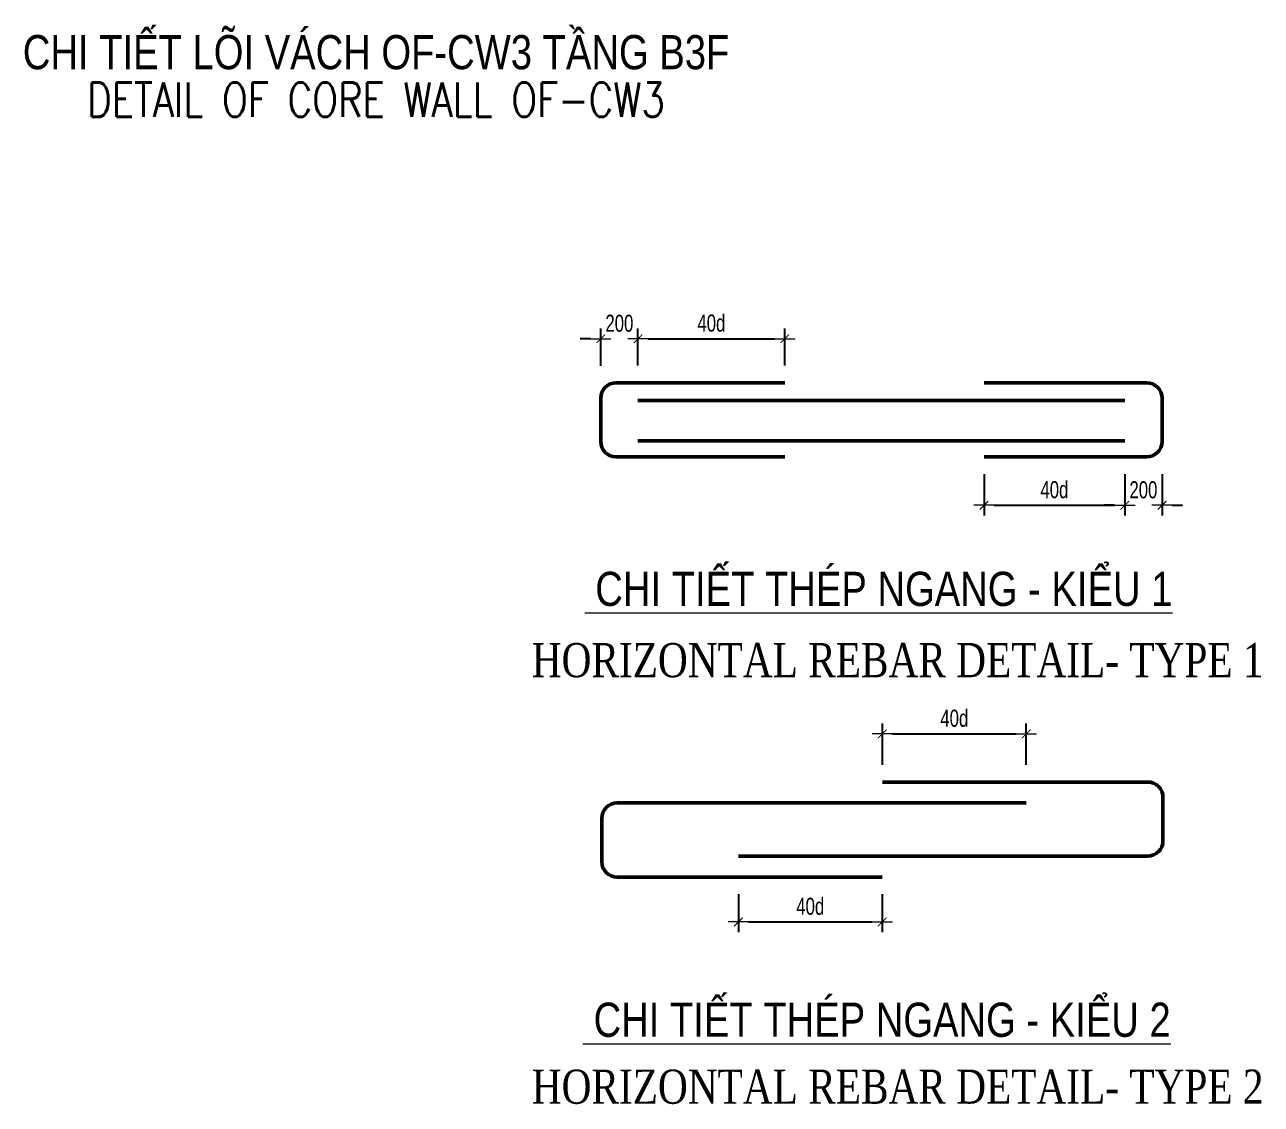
# Model space of a CAD drawing. Header units: millimetres. Extents: x 931337 to 1117500, y 19732 to 157199.
# Drawn here: x 1013897 to 1022943, y 126160 to 134057 of the extents above; entities that cross this region are included whole.
import ezdxf
from ezdxf.enums import TextEntityAlignment as Align

# ---------------------------------------------------------------- set-up
doc = ezdxf.new("R2010")
doc.units = ezdxf.units.MM
doc.header["$MEASUREMENT"] = 0
doc.layers.get('Defpoints').update_dxf_attribs({"color": 151, "lineweight": 9})
for name, color, linetype, lineweight in [('NDC_S_ANNO', 7, 'Continuous', 20), ('NDC_S_DIM', 1, 'Continuous', 15), ('NDC_S_ENG TITLE', 3, 'Continuous', 20), ('NDC_S_TEXT SYMBOL', 7, 'Continuous', 20), ('NDC_S_VN TEXT', 7, 'Continuous', 20), ('NDC_S_VN TITLE', 6, 'Continuous', 35)]:
    doc.layers.add(name, color=color, linetype=linetype, lineweight=lineweight)
doc.layers.add('Reinforcement', color=4, linetype='Continuous')
doc.styles.add('ARIAL', font='arial.ttf', dxfattribs={"width": 0.8})
doc.styles.add('NDC_ANNO', font='', dxfattribs={"width": 0.8})
doc.styles.add('NDC_DIM', font='', dxfattribs={"width": 0.75})
doc.styles.add('NDC_EN TXT', font='romans.shx', dxfattribs={"width": 0.8})
doc.styles.add('NDC_VIE TXT', font='arial.ttf', dxfattribs={"width": 0.8})
doc.styles.add('VNTIMEH', font='vntimeh.shx', dxfattribs={"width": 0.8, "bigfont": 'vns.shx'})
doc.styles.get('NDC_ANNO').set_extended_font_data('Dotum')
doc.styles.get('NDC_DIM').set_extended_font_data('Dotum')
doc.dimstyles.new('NDC_dim_50', dxfattribs={"dimscale": 50, "dimtxt": 2.5, "dimasz": 1.5, "dimexe": 1.5, "dimexo": 2.5, "dimgap": 1, "dimtad": 1, "dimdec": 0, "dimzin": 0, "dimdsep": 46, "dimtxsty": 'NDC_DIM', "dimblk": 'DIMMARK', "dimcen": 0.09, "dimdle": 1.2, "dimclrd": 1, "dimclre": 1, "dimclrt": 3, "dimadec": 0, "dimazin": 0, "dimtfac": 1, "dimtdec": 0, "dimtix": 1, "dimtofl": 0, "dimtmove": 0, "dimatfit": 3, "dimfxl": 6, "dimfxlon": 1, "dimtolj": 1, "dimtzin": 0, "dimarcsym": 0})

# ---------------------------------------------------------------- blocks, each defined once
blk = doc.blocks.new('DIMMARK')
at = {"layer": 'NDC_S_DIM', "color": 1}
blk.add_line((-1.5, 0), (1, 0), dxfattribs=at)
at = {"layer": 'NDC_S_DIM', "color": 2, "const_width": 0.1}
blk.add_lwpolyline([(-0.42, -0.42), (0.42, 0.42)], dxfattribs=at)
blk = doc.blocks.new('*D130')
at = {"layer": 'Defpoints', "color": 0, "transparency": 16777216}
for p in [(1019456.7, 131759.4), (1018383.1, 131437.7), (1019456.7, 131437.7)]:
    blk.add_point(p, dxfattribs=at)
at = {"layer": 'NDC_S_DIM', "color": 1, "lineweight": -2, "transparency": 16777216}
for p, q in [((1018383.1, 131562.7), (1018383.1, 131834.4)), ((1019456.7, 131562.7), (1019456.7, 131834.4)), ((1018458.1, 131759.4), (1019381.7, 131759.4))]:
    blk.add_line(p, q, dxfattribs=at)
at = {"layer": 'NDC_S_DIM', "color": 1, "lineweight": -2, "transparency": 16777216, "xscale": 75, "yscale": 75, "zscale": 75, "rotation": 180}
blk.add_blockref('DIMMARK', (1018383.1, 131759.4), dxfattribs=at)
at = {"layer": 'NDC_S_DIM', "color": 1, "lineweight": -2, "transparency": 16777216, "xscale": 75, "yscale": 75, "zscale": 75}
blk.add_blockref('DIMMARK', (1019456.7, 131759.4), dxfattribs=at)
at = {"layer": 'NDC_S_DIM', "color": 3, "transparency": 16777216, "insert": (1018919.9, 131873.3), "char_height": 125, "attachment_point": 5, "style": 'NDC_DIM'}
blk.add_mtext('\\A1;40d', dxfattribs=at)
blk = doc.blocks.new('*D131')
at = {"layer": 'Defpoints', "color": 0, "transparency": 16777216}
for p in [(1020914.3, 130894.9), (1021944.2, 130894.9), (1021944.2, 130541.1)]:
    blk.add_point(p, dxfattribs=at)
at = {"layer": 'NDC_S_DIM', "color": 1, "lineweight": -2, "transparency": 16777216}
for p, q in [((1020914.3, 130769.9), (1020914.3, 130466.1)), ((1021944.2, 130769.9), (1021944.2, 130466.1)), ((1020989.3, 130541.1), (1021869.2, 130541.1))]:
    blk.add_line(p, q, dxfattribs=at)
at = {"layer": 'NDC_S_DIM', "color": 1, "lineweight": -2, "transparency": 16777216, "xscale": 75, "yscale": 75, "zscale": 75, "rotation": 180}
blk.add_blockref('DIMMARK', (1020914.3, 130541.1), dxfattribs=at)
at = {"layer": 'NDC_S_DIM', "color": 1, "lineweight": -2, "transparency": 16777216, "xscale": 75, "yscale": 75, "zscale": 75}
blk.add_blockref('DIMMARK', (1021944.2, 130541.1), dxfattribs=at)
at = {"layer": 'NDC_S_DIM', "color": 3, "transparency": 16777216, "insert": (1021429.2, 130654.9), "char_height": 125, "attachment_point": 5, "style": 'NDC_DIM'}
blk.add_mtext('\\A1;40d', dxfattribs=at)
blk = doc.blocks.new('*D132')
at = {"layer": 'Defpoints', "color": 0, "transparency": 16777216}
for p in [(1021223.7, 128868.9), (1020170.6, 128517), (1021223.7, 128517)]:
    blk.add_point(p, dxfattribs=at)
at = {"layer": 'NDC_S_DIM', "color": 1, "lineweight": -2, "transparency": 16777216}
for p, q in [((1020170.6, 128642), (1020170.6, 128943.9)), ((1021223.7, 128642), (1021223.7, 128943.9)), ((1020245.6, 128868.9), (1021148.7, 128868.9))]:
    blk.add_line(p, q, dxfattribs=at)
at = {"layer": 'NDC_S_DIM', "color": 1, "lineweight": -2, "transparency": 16777216, "xscale": 75, "yscale": 75, "zscale": 75, "rotation": 180}
blk.add_blockref('DIMMARK', (1020170.6, 128868.9), dxfattribs=at)
at = {"layer": 'NDC_S_DIM', "color": 1, "lineweight": -2, "transparency": 16777216, "xscale": 75, "yscale": 75, "zscale": 75}
blk.add_blockref('DIMMARK', (1021223.7, 128868.9), dxfattribs=at)
at = {"layer": 'NDC_S_DIM', "color": 3, "transparency": 16777216, "insert": (1020697.1, 128982.8), "char_height": 125, "attachment_point": 5, "style": 'NDC_DIM'}
blk.add_mtext('\\A1;40d', dxfattribs=at)
blk = doc.blocks.new('*D133')
at = {"layer": 'Defpoints', "color": 0, "transparency": 16777216}
for p in [(1019117.6, 127820.8), (1020169.2, 127820.8), (1020169.2, 127493.3)]:
    blk.add_point(p, dxfattribs=at)
at = {"layer": 'NDC_S_DIM', "color": 1, "lineweight": -2, "transparency": 16777216}
for p, q in [((1019117.6, 127695.8), (1019117.6, 127418.3)), ((1020169.2, 127695.8), (1020169.2, 127418.3)), ((1019192.6, 127493.3), (1020094.2, 127493.3))]:
    blk.add_line(p, q, dxfattribs=at)
at = {"layer": 'NDC_S_DIM', "color": 1, "lineweight": -2, "transparency": 16777216, "xscale": 75, "yscale": 75, "zscale": 75, "rotation": 180}
blk.add_blockref('DIMMARK', (1019117.6, 127493.3), dxfattribs=at)
at = {"layer": 'NDC_S_DIM', "color": 1, "lineweight": -2, "transparency": 16777216, "xscale": 75, "yscale": 75, "zscale": 75}
blk.add_blockref('DIMMARK', (1020169.2, 127493.3), dxfattribs=at)
at = {"layer": 'NDC_S_DIM', "color": 3, "transparency": 16777216, "insert": (1019643.4, 127607.2), "char_height": 125, "attachment_point": 5, "style": 'NDC_DIM'}
blk.add_mtext('\\A1;40d', dxfattribs=at)
blk = doc.blocks.new('*D134')
at = {"layer": 'Defpoints', "color": 0, "transparency": 16777216}
for p in [(1018110.6, 131759.4), (1018110.6, 131436.3), (1018383.1, 131437.7)]:
    blk.add_point(p, dxfattribs=at)
at = {"layer": 'NDC_S_DIM', "color": 1, "lineweight": -2, "transparency": 16777216}
for p, q in [((1018110.6, 131561.3), (1018110.6, 131834.4)), ((1018383.1, 131562.7), (1018383.1, 131834.4)), ((1018035.6, 131759.4), (1017960.6, 131759.4)), ((1018458.1, 131759.4), (1018533.1, 131759.4))]:
    blk.add_line(p, q, dxfattribs=at)
at = {"layer": 'NDC_S_DIM', "color": 1, "lineweight": -2, "transparency": 16777216, "xscale": 75, "yscale": 75, "zscale": 75}
blk.add_blockref('DIMMARK', (1018110.6, 131759.4), dxfattribs=at)
at = {"layer": 'NDC_S_DIM', "color": 1, "lineweight": -2, "transparency": 16777216, "xscale": 75, "yscale": 75, "zscale": 75, "rotation": 180}
blk.add_blockref('DIMMARK', (1018383.1, 131759.4), dxfattribs=at)
at = {"layer": 'NDC_S_DIM', "color": 3, "transparency": 16777216, "insert": (1018246.8, 131872), "char_height": 125, "attachment_point": 5, "style": 'NDC_DIM'}
blk.add_mtext('\\A1;200', dxfattribs=at)
blk = doc.blocks.new('*D135')
at = {"layer": 'Defpoints', "color": 0, "transparency": 16777216}
for p in [(1021944.2, 130894.9), (1022216.7, 130894.9), (1021944.2, 130541.1)]:
    blk.add_point(p, dxfattribs=at)
at = {"layer": 'NDC_S_DIM', "color": 1, "lineweight": -2, "transparency": 16777216}
for p, q in [((1021944.2, 130769.9), (1021944.2, 130466.1)), ((1022216.7, 130769.9), (1022216.7, 130466.1)), ((1021869.2, 130541.1), (1021794.2, 130541.1)), ((1022291.7, 130541.1), (1022366.7, 130541.1))]:
    blk.add_line(p, q, dxfattribs=at)
at = {"layer": 'NDC_S_DIM', "color": 1, "lineweight": -2, "transparency": 16777216, "xscale": 75, "yscale": 75, "zscale": 75}
blk.add_blockref('DIMMARK', (1021944.2, 130541.1), dxfattribs=at)
at = {"layer": 'NDC_S_DIM', "color": 1, "lineweight": -2, "transparency": 16777216, "xscale": 75, "yscale": 75, "zscale": 75, "rotation": 180}
blk.add_blockref('DIMMARK', (1022216.7, 130541.1), dxfattribs=at)
at = {"layer": 'NDC_S_DIM', "color": 3, "transparency": 16777216, "insert": (1022080.4, 130653.7), "char_height": 125, "attachment_point": 5, "style": 'NDC_DIM'}
blk.add_mtext('\\A1;200', dxfattribs=at)
blk = doc.blocks.new('Drawing name_symbol')
at = {"layer": 'NDC_S_ENG TITLE', "style": 'NDC_EN TXT', "width": 0.8}
blk.add_attdef('SECTDET1', text='', height=5, dxfattribs=at).set_placement((0, 1.01), align=Align.CENTER)
at = {"layer": 'NDC_S_TEXT SYMBOL', "lineweight": 25, "style": 'NDC_ANNO', "width": 0.8}
blk.add_attdef('SSCALE', text='', height=2.5, dxfattribs=at).set_placement((0, -4), align=Align.CENTER)
at = {"layer": 'NDC_S_VN TITLE', "style": 'NDC_VIE TXT', "width": 0.8}
blk.add_attdef('SECTDET2', text='', height=5, dxfattribs=at).set_placement((0, 7.97), align=Align.CENTER)

msp = doc.modelspace()

# ---------------------------------------------------------------- linework, layer by layer
at = {"layer": 'Reinforcement', "lineweight": 50}
for p, q in [((1018383.07, 131308.75), (1021944.161, 131308.75)), ((1018383.07, 131013.344), (1021944.161, 131013.344))]:
    msp.add_line(p, q, dxfattribs=at)
for points in [[(1019456.678, 131437.662), (1018224.33, 131437.662, 0.41421356), (1018110.58, 131323.912), (1018110.58, 131008.614, 0.41421356), (1018224.33, 130894.864), (1019456.678, 130894.864)], [(1020914.32, 131437.662), (1022102.901, 131437.662, -0.41421356), (1022216.651, 131323.912), (1022216.651, 131008.614, -0.41421356), (1022102.901, 130894.864), (1020914.32, 130894.864)], [(1019117.581, 127974.225), (1022109.902, 127974.225, 0.41421356), (1022223.652, 128087.975), (1022223.652, 128403.274, 0.41421356), (1022109.902, 128517.024)], [(1022223.652, 128403.274, 0.41421356), (1022109.902, 128517.024), (1020170.617, 128517.024)], [(1021223.652, 128363.644), (1018231.331, 128363.644, 0.41421356), (1018117.581, 128249.894), (1018117.581, 127934.595, 0.41421356), (1018231.331, 127820.845), (1020169.232, 127820.845)]]:
    msp.add_lwpolyline(points, format="xyb", dxfattribs=at)

# ---------------------------------------------------------------- block references
at = {"layer": 'NDC_S_ANNO'}
ref = msp.add_blockref('Drawing name_symbol', (1016467.048, 133332.41), dxfattribs=dict(at, xscale=50, yscale=50, zscale=50))
ref.add_attrib('SECTDET1', 'DETAIL OF CORE WALL OF-CW3', dxfattribs={"layer": 'NDC_S_ENG TITLE', "height": 250, "style": 'NDC_EN TXT', "width": 0.8}).set_placement((1016467.048, 133382.973), align=Align.CENTER)
ref.add_attrib('SECTDET2', 'CHI TIẾT LÕI VÁCH OF-CW3 TẦNG B3F', dxfattribs={"layer": 'NDC_S_VN TITLE', "height": 250, "style": 'NDC_VIE TXT', "width": 0.8}).set_placement((1016467.048, 133730.942), align=Align.CENTER)

# ---------------------------------------------------------------- texts
at = {"layer": 'NDC_S_ENG TITLE', "style": 'VNTIMEH', "width": 0.8}
for s, p in [('horizontal rebar detail- type 1', (1017606.279, 129283.766)), ('horizontal rebar detail- type 2', (1017606.279, 126163.424))]:
    msp.add_text(s, height=250, dxfattribs=at).set_placement(p)
at = {"layer": 'NDC_S_VN TEXT', "style": 'ARIAL', "width": 0.8}
for s, p in [('%%u CHI TIẾT THÉP NGANG - KIỂU 1', (1017993.032, 129804.906)), ('%%u CHI TIẾT THÉP NGANG - KIỂU 2', (1017980.661, 126652.989))]:
    msp.add_text(s, height=250, dxfattribs=at).set_placement(p)

# ---------------------------------------------------------------- dimensions: what is measured, and where the dimension line sits
at = {"layer": 'NDC_S_DIM'}
for base, p1, p2, text, picture, middle in [((1018110.58, 131759.436), (1018383.07, 131437.662), (1018110.58, 131436.292), '200', '*D134', (1018246.825, 131872.021)), ((1019456.678, 131759.436), (1018383.07, 131437.662), (1019456.678, 131437.662), '40d', '*D130', (1018919.874, 131873.293)), ((1021944.161, 130541.081), (1020914.32, 130894.864), (1021944.161, 130894.864), '40d', '*D131', (1021429.24, 130654.938)), ((1021944.161, 130541.081), (1022216.651, 130894.898), (1021944.161, 130894.864), '200', '*D135', (1022080.406, 130653.666)), ((1021223.652, 128868.9), (1020170.617, 128517.024), (1021223.652, 128517.024), '40d', '*D132', (1020697.134, 128982.757)), ((1020169.232, 127493.304), (1019117.581, 127820.845), (1020169.232, 127820.845), '40d', '*D133', (1019643.407, 127607.161))]:
    dim = msp.add_linear_dim(base=base, p1=p1, p2=p2, text=text, dimstyle='NDC_dim_50', override={"dimtmove": 1}, dxfattribs=at)
    dim.commit()
    dim.dimension.update_dxf_attribs({"geometry": picture, "text_midpoint": middle})

doc.saveas('drawing.dxf')
